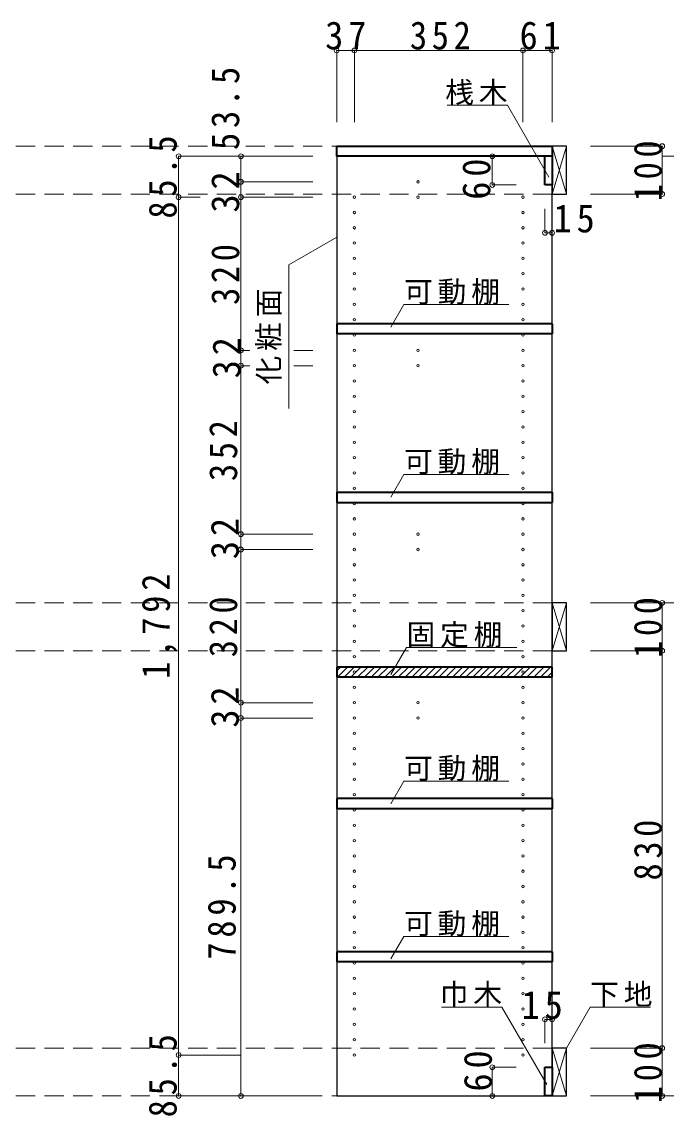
# Model space of a CAD drawing. Units: millimetres at full size, sheet at 1:20; details may follow other scales. Extents: x -3922 to 3878, y -2932 to 2722.
# Drawn here: x 1180 to 2526, y -1727 to 533 of the extents above; entities that cross this region are included whole.
import ezdxf

# ---------------------------------------------------------------- set-up
doc = ezdxf.new("R2010")
doc.units = ezdxf.units.MM
doc.header["$LTSCALE"] = 20
doc.header["$PDMODE"] = 32
doc.header["$PDSIZE"] = 10
doc.linetypes.add('DASHED2', pattern=[3, 2, -1])
for name, color, linetype, lineweight in [('0-2', 2, 'Continuous', 35), ('0-3_固定棚', 3, 'Continuous', 25), ('0-4_可動棚', 3, 'Continuous', 25), ('0-5_側板', 4, 'Continuous', 9), ('0-7_桟木・巾木', 2, 'Continuous', 35), ('0-8', 3, 'Continuous', 25), ('0-A_文字', 7, 'Continuous', 18), ('0-B_寸法', 7, 'Continuous', 9), ('0-C_ハッチ', 4, 'Continuous', 9)]:
    doc.layers.add(name, color=color, linetype=linetype, lineweight=lineweight)
doc.styles.add('ＭＳ ゴシック', font='')
doc.styles.get('ＭＳ ゴシック').set_extended_font_data('MS Gothic')

msp = doc.modelspace()

# ---------------------------------------------------------------- linework, layer by layer
at = {"layer": '0-2'}
for p, q in [((1837.47, 272.73), (2287.47, 272.73)), ((2287.47, 272.73), (2287.47, 251.73))]:
    msp.add_line(p, q, dxfattribs=at)
msp.add_lwpolyline([(2287.47, 251.73), (1837.47, 251.73), (1837.47, 272.73)], dxfattribs=at)
at = {"layer": '0-3_固定棚', "color": 2, "lineweight": 35}
for p, q in [((1837.47, -815.27), (1837.47, -836.27)), ((2287.47, -815.27), (1837.47, -815.27)), ((2287.47, -836.27), (2287.47, -815.27)), ((2287.47, -836.27), (1837.47, -836.27))]:
    msp.add_line(p, q, dxfattribs=at)
at = {"layer": '0-4_可動棚', "color": 2, "lineweight": 35}
for p, q in [((1837.47, -98.27), (1837.47, -119.27)), ((2287.47, -98.27), (1837.47, -98.27)), ((2287.47, -98.27), (2287.47, -119.27)), ((2287.47, -119.27), (1837.47, -119.27)), ((1837.47, -450.27), (1837.47, -471.27)), ((1837.47, -450.27), (2287.47, -450.27)), ((2287.47, -450.27), (2287.47, -471.27)), ((1837.47, -471.27), (2287.47, -471.27)), ((1837.47, -1090.27), (1837.47, -1111.27)), ((2287.47, -1090.27), (1837.47, -1090.27)), ((2287.47, -1090.27), (2287.47, -1111.27)), ((2287.47, -1111.27), (1837.47, -1111.27)), ((1837.47, -1410.27), (1837.47, -1431.27)), ((2287.47, -1410.27), (1837.47, -1410.27)), ((2287.47, -1410.27), (2287.47, -1431.27)), ((2287.47, -1431.27), (1837.47, -1431.27))]:
    msp.add_line(p, q, dxfattribs=at)
at = {"layer": '0-5_側板', "color": 3, "lineweight": 25}
for p, q in [((2287.47, 251.73), (1837.47, 251.73)), ((2287.47, -1711.27), (2287.47, 251.73))]:
    msp.add_line(p, q, dxfattribs=at)
msp.add_lwpolyline([(1837.47, 251.73), (1837.47, -1711.27), (2287.47, -1711.27)], dxfattribs=at)
at = {"layer": '0-5_側板'}
for centre in [(2007.47, 198.23), (1874.47, 166.23), (2007.47, 166.23), (2226.47, 166.23), (1874.47, 134.23), (2226.47, 134.23), (1874.47, 102.23), (2226.47, 102.23), (1874.47, 70.23), (2226.47, 70.23), (1874.47, 38.23), (2226.47, 38.23), (1874.47, 6.23), (2226.47, 6.23), (1874.47, -25.77), (2226.47, -25.77), (1874.47, -57.77), (2226.47, -57.77), (1874.47, -89.77), (2226.47, -89.77), (1874.47, -121.77), (2226.47, -121.77), (1874.47, -153.77), (2007.47, -153.77), (2226.47, -153.77), (1874.47, -185.77), (2007.47, -185.77), (2226.47, -185.77), (1874.47, -217.77), (2226.47, -217.77), (1874.47, -249.77), (2226.47, -249.77), (1874.47, -281.77), (2226.47, -281.77), (1874.47, -313.77), (2226.47, -313.77), (1874.47, -345.77), (2226.47, -345.77), (1874.47, -377.77), (2226.47, -377.77), (1874.47, -409.77), (2226.47, -409.77), (1874.47, -441.77), (2226.47, -441.77), (1874.47, -473.77), (2226.47, -473.77), (1874.47, -505.77), (2226.47, -505.77), (1874.47, -537.77), (2007.47, -537.77), (2226.47, -537.77), (1874.47, -569.77), (2007.47, -569.77), (2226.47, -569.77), (1874.47, -601.77), (2226.47, -601.77), (1874.47, -633.77), (2226.47, -633.77), (1874.47, -665.77), (2226.47, -665.77), (1874.47, -697.77), (2226.47, -697.77), (1874.47, -729.77), (2226.47, -729.77), (1874.47, -761.77), (2226.47, -761.77), (1874.47, -793.77), (2226.47, -793.77), (1874.47, -825.77), (2226.47, -825.77), (1874.47, -857.77), (2226.47, -857.77), (1874.47, -889.77), (2007.47, -889.77), (2226.47, -889.77), (1874.47, -921.77), (2007.47, -921.77), (2226.47, -921.77), (1874.47, -953.77), (2226.47, -953.77), (1874.47, -985.77), (2226.47, -985.77), (1874.47, -1017.77), (2226.47, -1017.77), (1874.47, -1049.77), (2226.47, -1049.77), (1874.47, -1081.77), (2226.47, -1081.77), (1874.47, -1113.77), (2226.47, -1113.77), (1874.47, -1145.77), (2226.47, -1145.77), (1874.47, -1177.77), (2226.47, -1177.77), (1874.47, -1209.77), (2226.47, -1209.77), (1874.47, -1241.77), (2226.47, -1241.77), (1874.47, -1273.77), (2226.47, -1273.77), (1874.47, -1305.77), (2226.47, -1305.77), (1874.47, -1337.77), (2226.47, -1337.77), (1874.47, -1369.77), (2226.47, -1369.77), (1874.47, -1401.77), (2226.47, -1401.77), (1874.47, -1433.77), (2226.47, -1433.77), (1874.47, -1465.77), (2226.47, -1465.77), (1874.47, -1497.77), (2226.47, -1497.77), (1874.47, -1529.77), (2226.47, -1529.77), (1874.47, -1561.77), (2226.47, -1561.77), (1874.47, -1593.77), (2226.47, -1593.77), (1874.47, -1625.77), (2226.47, -1625.77)]:
    msp.add_circle(centre, 2.5, dxfattribs=at)
at = {"layer": '0-7_桟木・巾木'}
for p, q in [((2287.47, 251.73), (2272.47, 251.73)), ((2272.47, 191.73), (2272.47, 251.73)), ((2287.47, 251.73), (2287.47, 191.73)), ((2272.47, -1651.27), (2287.47, -1651.27)), ((2287.47, -1651.27), (2287.47, -1711.27))]:
    msp.add_line(p, q, dxfattribs=at)
for points in [[(2287.47, 191.73), (2275.97, 191.73), (2272.47, 191.73)], [(2287.47, -1711.27), (2272.47, -1711.27), (2272.47, -1651.27)]]:
    msp.add_lwpolyline(points, dxfattribs=at)
at = {"layer": '0-8'}
for p, q in [((2287.47, 272.73), (2287.47, 172.73)), ((2317.47, 272.73), (2287.47, 272.73)), ((2317.47, 172.73), (2317.47, 272.73)), ((2287.47, 172.73), (2317.47, 172.73)), ((2287.47, -681.27), (2287.47, -781.27)), ((2317.47, -681.27), (2287.47, -681.27)), ((2317.47, -781.27), (2317.47, -681.27)), ((2287.47, -781.27), (2317.47, -781.27)), ((2287.47, -1611.27), (2287.47, -1711.27)), ((2317.47, -1611.27), (2287.47, -1611.27)), ((2317.47, -1711.27), (2317.47, -1611.27)), ((2287.47, -1711.27), (2317.47, -1711.27))]:
    msp.add_line(p, q, dxfattribs=at)
at = {"layer": '0-8', "color": 7, "lineweight": 18}
for p, q in [((2287.47, 172.73), (2317.47, 272.73)), ((2287.47, 272.73), (2317.47, 172.73)), ((2287.47, -781.27), (2317.47, -681.27)), ((2287.47, -681.27), (2317.47, -781.27)), ((2287.47, -1711.27), (2317.47, -1611.27)), ((2287.47, -1611.27), (2317.47, -1711.27))]:
    msp.add_line(p, q, dxfattribs=at)
at = {"layer": '0-A_文字'}
for p, q in [((1837.47, 82.66), (1737.47, 24.93)), ((1737.47, -275.07), (1737.47, 24.93)), ((1978.06, -58.29), (1950.88, -105.36)), ((1978.06, -58.29), (2197.28, -58.29)), ((1978.06, -413.16), (1950.88, -460.23)), ((1978.06, -413.16), (2197.28, -413.16)), ((1983.32, -774.83), (1950.88, -831.01)), ((1983.32, -774.83), (2213.41, -774.83)), ((1978.06, -1053.83), (1950.88, -1100.9)), ((1978.06, -1053.83), (2197.28, -1053.83)), ((1978.06, -1378.13), (1950.88, -1425.2)), ((1978.06, -1378.13), (2197.28, -1378.13)), ((2182.69, -1525.68), (2056.66, -1525.68)), ((2276.07, -1687.41), (2182.69, -1525.68))]:
    msp.add_line(p, q, dxfattribs=at)
for points in [[(2280.8, 208.2), (2194.12, 358.32), (2068.09, 358.32)], [(2317.47, -1611.27), (2366.89, -1525.68), (2492.91, -1525.68)]]:
    msp.add_lwpolyline(points, dxfattribs=at)
at = {"layer": '0-B_寸法', "color": 4}
for p, q in [((1837.47, 472.73), (1837.47, 322.73)), ((1837.47, 472.73), (2287.47, 472.73)), ((1874.47, 472.73), (1874.47, 322.73)), ((2226.47, 472.73), (2226.47, 322.73)), ((2287.47, 472.73), (2287.47, 322.73)), ((2517.47, 272.73), (2367.47, 272.73)), ((2517.47, 272.73), (2517.47, 172.73)), ((1507.47, 251.73), (1507.47, -1711.27)), ((1507.47, 251.73), (1637.47, 251.73)), ((1637.47, 251.73), (1637.47, 198.23)), ((1787.47, 251.73), (1637.47, 251.73)), ((2162.47, 251.73), (2162.47, 191.73)), ((2162.47, 251.73), (2212.47, 251.73)), ((2777.47, 251.73), (2517.47, 251.73)), ((1637.47, 198.23), (1637.47, 166.23)), ((1787.47, 198.23), (1637.47, 198.23)), ((2162.47, 191.73), (2212.47, 191.73)), ((1507.47, 166.23), (1552.48, 166.23)), ((1637.47, 166.23), (1637.47, -153.77)), ((1787.47, 166.23), (1637.47, 166.23)), ((2517.47, 172.73), (2367.47, 172.73)), ((2272.47, 91.73), (2272.47, 141.73)), ((2287.47, 91.73), (2287.47, 141.73)), ((2272.47, 91.73), (2287.47, 91.73)), ((1637.47, -153.77), (1637.47, -185.77)), ((1655.96, -153.77), (1637.47, -153.77)), ((1787.47, -153.77), (1747.72, -153.77)), ((1637.47, -185.77), (1637.47, -537.77)), ((1655.96, -185.77), (1637.47, -185.77)), ((1787.47, -185.77), (1747.72, -185.77)), ((1637.47, -537.77), (1637.47, -569.77)), ((1787.47, -537.77), (1637.47, -537.77)), ((1637.47, -569.77), (1637.47, -889.77)), ((1787.47, -569.77), (1637.47, -569.77)), ((2647.47, -681.27), (2367.47, -681.27)), ((2517.47, -781.27), (2517.47, -681.27)), ((2517.47, -781.27), (2367.47, -781.27)), ((2517.47, -1611.27), (2517.47, -781.27)), ((1637.47, -889.77), (1637.47, -921.77)), ((1787.47, -889.77), (1637.47, -889.77)), ((1787.47, -921.77), (1637.47, -921.77)), ((1637.47, -1711.27), (1637.47, -921.77)), ((2272.47, -1551.27), (2287.47, -1551.27)), ((2272.47, -1551.27), (2272.47, -1601.27)), ((2287.47, -1551.27), (2287.47, -1601.27)), ((1507.47, -1625.77), (1637.47, -1625.77)), ((2517.47, -1611.27), (2367.47, -1611.27)), ((2517.47, -1711.27), (2517.47, -1611.27)), ((2162.47, -1651.27), (2162.47, -1711.27)), ((2162.47, -1651.27), (2212.47, -1651.27)), ((1507.47, -1711.27), (1637.47, -1711.27)), ((1637.47, -1711.27), (1787.47, -1711.27)), ((2162.47, -1711.27), (2212.47, -1711.27)), ((2777.47, -1711.27), (2367.47, -1711.27))]:
    msp.add_line(p, q, dxfattribs=at)
at = {"layer": '0-B_寸法', "color": 4, "linetype": 'DASHED2'}
for p, q in [((2287.47, 272.73), (-2171.53, 272.73)), ((2287.47, 172.73), (-2171.53, 172.73)), ((2287.47, -681.27), (-2171.53, -681.27)), ((2287.47, -781.27), (-2171.53, -781.27)), ((2287.47, -1611.27), (-2171.53, -1611.27)), ((2287.47, -1711.27), (-2171.53, -1711.27))]:
    msp.add_line(p, q, dxfattribs=at)
at = {"layer": '0-B_寸法'}
for p in [(1837.47, 472.73), (1874.47, 472.73), (2226.47, 472.73), (2287.47, 472.73), (2517.47, 272.73), (1507.47, 251.73), (1637.47, 251.73), (2162.47, 251.73), (1637.47, 198.23), (2162.47, 191.73), (1507.47, 166.23), (1637.47, 166.23), (2517.47, 172.73), (2272.47, 91.73), (2287.47, 91.73), (1637.47, -153.77), (1637.47, -185.77), (1637.47, -537.77), (1637.47, -569.77), (2517.47, -681.27), (2517.47, -781.27), (1637.47, -889.77), (1637.47, -921.77), (2272.47, -1551.27), (2287.47, -1551.27), (1507.47, -1625.77), (2517.47, -1611.27), (2162.47, -1651.27), (1507.47, -1711.27), (1637.47, -1711.27), (2162.47, -1711.27), (2517.47, -1711.27)]:
    msp.add_point(p, dxfattribs=at)
at = {"layer": '0-C_ハッチ'}
for p, q in [((1837.47, -823.52), (1845.72, -815.27)), ((1838.87, -836.27), (1859.87, -815.27)), ((1853.01, -836.27), (1874.01, -815.27)), ((1867.15, -836.27), (1888.15, -815.27)), ((1881.29, -836.27), (1902.29, -815.27)), ((1895.44, -836.27), (1916.44, -815.27)), ((1909.58, -836.27), (1930.58, -815.27)), ((1923.72, -836.27), (1944.72, -815.27)), ((1937.86, -836.27), (1958.86, -815.27)), ((1952, -836.27), (1973, -815.27)), ((1966.15, -836.27), (1987.15, -815.27)), ((1980.29, -836.27), (2001.29, -815.27)), ((1994.43, -836.27), (2015.43, -815.27)), ((2008.57, -836.27), (2029.57, -815.27)), ((2022.71, -836.27), (2043.71, -815.27)), ((2036.86, -836.27), (2057.86, -815.27)), ((2051, -836.27), (2072, -815.27)), ((2065.14, -836.27), (2086.14, -815.27)), ((2079.28, -836.27), (2100.28, -815.27)), ((2093.43, -836.27), (2114.43, -815.27)), ((2107.57, -836.27), (2128.57, -815.27)), ((2121.71, -836.27), (2142.71, -815.27)), ((2135.85, -836.27), (2156.85, -815.27)), ((2149.99, -836.27), (2170.99, -815.27)), ((2164.14, -836.27), (2185.14, -815.27)), ((2178.28, -836.27), (2199.28, -815.27)), ((2192.42, -836.27), (2213.42, -815.27)), ((2206.56, -836.27), (2227.56, -815.27)), ((2220.7, -836.27), (2241.7, -815.27)), ((2234.85, -836.27), (2255.85, -815.27)), ((2248.99, -836.27), (2269.99, -815.27)), ((2263.13, -836.27), (2284.13, -815.27)), ((2277.27, -836.27), (2287.47, -826.07))]:
    msp.add_line(p, q, dxfattribs=at)

# ---------------------------------------------------------------- texts
at = {"layer": '0-A_文字', "char_height": 43.99, "attachment_point": 7, "style": 'ＭＳ ゴシック'}
for s, insert in [('\\T1.17;桟木', (2064.12, 358.32)), ('\\T1.17;可動棚', (1978.06, -58.29)), ('\\T1.17;可動棚', (1978.06, -413.16)), ('\\T1.17;固定棚', (1983.32, -774.83)), ('\\T1.17;可動棚', (1978.06, -1053.83)), ('\\T1.17;可動棚', (1978.06, -1378.13)), ('\\T1.17;巾木', (2052.69, -1525.68)), ('\\T1.17;下地', (2366.89, -1525.68))]:
    msp.add_mtext(s, dxfattribs=dict(at, insert=insert))
at = {"layer": '0-A_文字', "insert": (1722.47, -225.07), "char_height": 43.99, "attachment_point": 7, "rotation": 90, "style": 'ＭＳ ゴシック'}
msp.add_mtext('\\T1.17;化粧面', dxfattribs=at)
at = {"layer": '0-B_寸法', "char_height": 58.65, "attachment_point": 7, "style": 'ＭＳ ゴシック'}
for s, insert in [('\\T1.27;\\W0.95;37', (1813.47, 473.94)), ('\\T1.27;\\W0.9;352', (1990.47, 473.94)), ('\\T1.27;\\W0.95;61', (2219.47, 473.94)), ('\\T1.27;\\W0.95;15', (2290.36, 91.73)), ('\\T1.27;\\W0.95;15', (2223.62, -1551.27))]:
    msp.add_mtext(s, dxfattribs=dict(at, insert=insert))
at = {"layer": '0-B_寸法', "char_height": 58.65, "attachment_point": 7, "rotation": 90, "style": 'ＭＳ ゴシック'}
for s, insert in [('\\T1.28;\\W0.9;53.5', (1634.86, 264.81)), ('\\T1.28;\\W0.9;85.5', (1504.15, 121.48)), ('\\T1.27;\\W0.9;100', (2517.47, 157.73)), ('\\T1.27;\\W0.95;60', (2159.27, 160.86)), ('\\T1.27;\\W0.95;32', (1634.86, 134.1)), ('\\T1.27;\\W0.9;320', (1634.86, -58.77)), ('\\T1.27;\\W0.95;32', (1637.47, -212.27)), ('\\T1.27;\\W0.9;352', (1630.56, -426.77)), ('\\T1.27;\\W0.95;32', (1633.96, -589.89)), ('\\T1.28;\\W0.9;1,792', (1504.15, -839.77)), ('\\T1.27;\\W0.9;320', (1630.56, -794.77)), ('\\T1.27;\\W0.9;100', (2517.47, -796.27)), ('\\T1.27;\\W0.95;32', (1633.96, -941.89)), ('\\T1.27;\\W0.9;830', (2517.47, -1261.27)), ('\\T1.28;\\W0.9;789.5', (1627.47, -1426.52)), ('\\T1.28;\\W0.9;85.5', (1504.15, -1756.02)), ('\\T1.27;\\W0.9;100', (2517.47, -1726.27)), ('\\T1.27;\\W0.95;60', (2162.47, -1702.05))]:
    msp.add_mtext(s, dxfattribs=dict(at, insert=insert))

doc.saveas('drawing.dxf')
